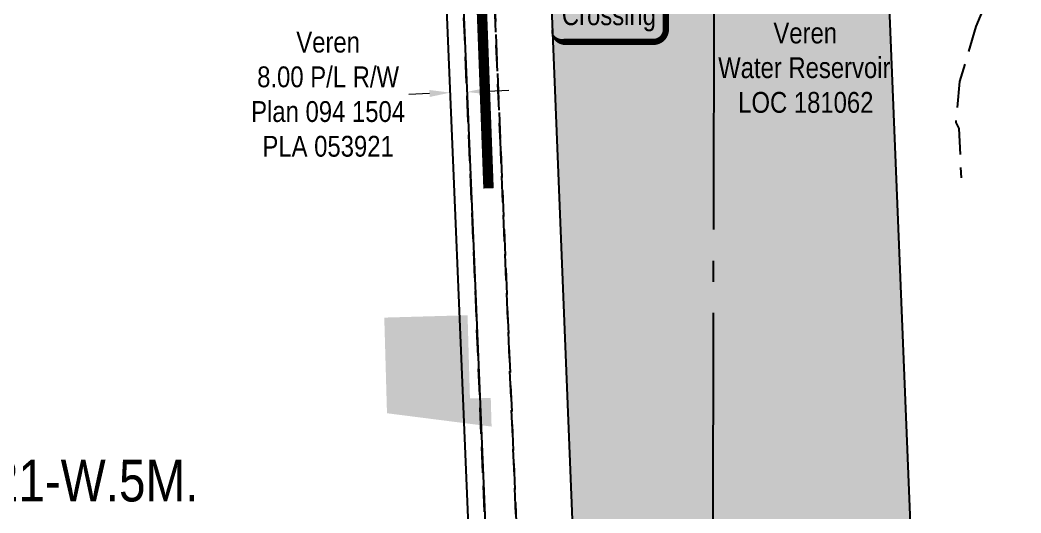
# Model space of a CAD drawing. Extents: x 454172 to 490274, y 6043290 to 6049925.
# Drawn here: x 489033.4 to 489514, y 6043940.6 to 6044177.4 of the extents above; entities that cross this region are included whole.
import ezdxf
from ezdxf.enums import TextEntityAlignment as Align

# ---------------------------------------------------------------- set-up
doc = ezdxf.new("R2010")
doc.units = 0
doc.header["$LTSCALE"] = 5
doc.header["$PDMODE"] = 35
doc.header["$PDSIZE"] = 5
for name, pattern in [('foc-ACCESSROAD', [3.75, 2.5, -1.25]), ('foc-QUARTERLINE', [33, 25, -3, 2, -3]), ('PHANTOM', [63.5, 31.75, -6.35, 6.35, -6.35, 6.35, -6.35])]:
    doc.linetypes.add(name, pattern=pattern)
doc.layers.get('Defpoints').update_dxf_attribs({"color": 9})
for name, color, linetype in [('AS-ROADS', 254, 'Continuous'), ('C-AR', 13, 'foc-ACCESSROAD'), ('C-RW', 13, 'Continuous'), ('C-SYMBOL', 7, 'Continuous'), ('C-WS', 13, 'foc-ACCESSROAD'), ('CG-NOTES', 7, 'Continuous'), ('L-QSEC', 8, 'foc-QUARTERLINE'), ('T-WATER', 160, 'Continuous'), ('T-WATER-H', 133, 'Continuous'), ('WETLAND - OPEN WATER', 140, 'PHANTOM')]:
    doc.layers.add(name, color=color, linetype=linetype)
doc.layers.add('C-RW-T', color=13, linetype='Continuous', lineweight=9)
doc.layers.add('C-WS-T', color=13, linetype='Continuous', lineweight=9)
doc.styles.add('175L', font='ARIALN.TTF', dxfattribs={"height": 20})
doc.styles.add('80', font='ARIALN.TTF', dxfattribs={"height": 10})
doc.styles.add('80CG', font='ARIALN.TTF', dxfattribs={"height": 10})
doc.styles.add('80L', font='ARIALN.TTF', dxfattribs={"height": 10})
doc.dimstyles.new('Compass 5 000', dxfattribs={"dimscale": 5, "dimtxt": 9, "dimasz": 2, "dimexe": 0.2, "dimexo": 0.0625, "dimgap": 0.5, "dimtad": 0, "dimtih": 1, "dimtoh": 1, "dimzin": 0, "dimdsep": 46, "dimtxsty": '80CG', "dimcen": 0.1, "dimse1": 1, "dimse2": 1, "dimclrd": 256, "dimclrt": 256, "dimaunit": 1, "dimadec": 4, "dimazin": 0, "dimtfac": 0.06, "dimtofl": 0, "dimtmove": 0, "dimatfit": 1, "dimfxl": 0.2, "dimtolj": 1, "dimtzin": 0, "dimlwd": -1, "dimarcsym": 0})

# ---------------------------------------------------------------- blocks, each defined once
blk = doc.blocks.new('*D236')
at = {"layer": 'C-RW-T', "transparency": 16777216}
for p, q in [((489258.02, 6044143.24), (489268.01, 6044143.66)), ((489230.04, 6044142.07), (489220.05, 6044141.66))]:
    blk.add_line(p, q, dxfattribs=at)
for points in [[(489229.97, 6044143.74), (489230.11, 6044140.41), (489240.03, 6044142.49)], [(489257.95, 6044144.91), (489258.08, 6044141.58), (489248.02, 6044142.83)]]:
    blk.add_solid(points, dxfattribs=at)
at = {"layer": 'Defpoints', "color": 0, "transparency": 16777216}
for p in [(489240.03, 6044142.49), (489246.15, 6043996.31), (489254.14, 6043996.64)]:
    blk.add_point(p, dxfattribs=at)
at = {"layer": 'C-RW-T', "transparency": 16777216, "insert": (489181.33, 6044141.66), "char_height": 10, "attachment_point": 5, "style": '80CG'}
blk.add_mtext('\\A1;Veren\\P8.00 P/L R/W\\PPlan 094 1504\\PPLA 053921', dxfattribs=at)
blk = doc.blocks.new('*U260')
h = blk.add_hatch(color=59)
edge = h.paths.add_edge_path()
edge.add_line((-21.5, -20), (21.5, -20))
edge.add_arc((21.5, -14), 6, 270, 360)
edge.add_line((27.5, -14), (27.5, 12.5))
edge.add_arc((21.5, 12.5), 6, 0, 90)
edge.add_line((21.5, 18.5), (-21.5, 18.5))
edge.add_arc((-21.5, 12.5), 6, 90, 180)
edge.add_line((-27.5, 12.5), (-27.5, -14))
edge.add_arc((-21.5, -14), 6, 180, 270)
at = {"color": 1, "flags": 128}
blk.add_lwpolyline([(-61.82, 47.61, 0, 7.5, 0), (0, 0, 0, 0, 0)], format="xyseb", dxfattribs=at)
blk.add_lwpolyline([(-21.5, -20, 3, 3, 0), (21.5, -20, 3, 3, 0.414214), (27.5, -14, 3, 3, 0), (27.5, 12.5, 3, 0, 0.414214), (21.5, 18.5, 0, 0, 0), (-21.5, 18.5, 0, 0, 0.414214), (-27.5, 12.5, 0, 0, 0), (-27.5, -14, 0, 3, 0.414214)], format="xyseb", close=True, dxfattribs=at)
at = {"color": 1, "style": '80'}
blk.add_attdef('ENTER_TEXT_001', (-35.99, -5), '', height=10, dxfattribs=at)

msp = doc.modelspace()

# ---------------------------------------------------------------- hatches: boundary and pattern name
at = {"layer": 'T-WATER-H'}
h = msp.add_hatch(color=256, dxfattribs=at)
h.dxf.hatch_style = 1
edge = h.paths.add_edge_path()
edge.add_line((489447.296, 6044210.097), (489290.201, 6044230.104))
edge.add_arc((489289.822, 6044227.128), 3, 82.74221, 182.31401)
edge.add_line((489286.825, 6044227.006), (489302.695, 6043834.255))
edge.add_arc((489305.693, 6043834.376), 3, 182.31401, 272.44817)
edge.add_line((489305.821, 6043831.379), (489461.838, 6043838.049))
edge.add_arc((489461.709, 6043841.046), 3, 272.44817, 362.31401)
edge.add_line((489464.707, 6043841.167), (489449.914, 6044207.242))
edge.add_arc((489446.917, 6044207.121), 3, 2.31401, 82.74221)
at = {"layer": 'WETLAND - OPEN WATER', "transparency": 33554495}
h = msp.add_hatch(color=256, dxfattribs=at)
h.dxf.hatch_style = 1
h.paths.add_polyline_path([(489248.281, 6044035.561), (489208.291, 6044034.424), (489209.597, 6043988.497, 0.0029951), (489212.565, 6043988.101), (489259.808, 6043982.085), (489259.416, 6043995.855), (489249.419, 6043995.571)])

# ---------------------------------------------------------------- linework, layer by layer
at = {"layer": 'AS-ROADS', "const_width": 4.997, "elevation": 0.441, "flags": 128}
msp.add_lwpolyline([(489253.758, 6044345.215), (489254.347, 6044288.477), (489251.636, 6044275.901), (489258.337, 6044096.511)], dxfattribs=at)
at = {"layer": 'C-AR', "flags": 128}
msp.add_lwpolyline([(489464.844, 6043439.698), (489364.892, 6043461.422), (489273.051, 6043481.378), (489261.158, 6043810.994), (489260.494, 6043829.41), (489256.833, 6043930.938), (489256.504, 6043939.574), (489245.558, 6044201.828), (489240.412, 6044324.91), (489240.146, 6044331.262), (489240.074, 6044333.022), (489265.086, 6044329.819), (489257.373, 6044322.738), (489255.566, 6044321.068), (489260.558, 6044201.808), (489264.179, 6044115.333), (489271.517, 6043940.031), (489276.153, 6043811.449), (489277.076, 6043786.009), (489287.692, 6043493.48), (489364.927, 6043476.715), (489464.878, 6043455.02)], dxfattribs=at)
at = {"layer": 'C-RW'}
msp.add_lwpolyline([(489260.494, 6043829.41), (489252.501, 6043829.136), (489248.839, 6043930.646), (489237.478, 6044201.839), (489232.357, 6044324.082), (489154.206, 6044332.217), (489154.594, 6044337.45), (489155.067, 6044340.171), (489240.146, 6044331.262), (489240.412, 6044324.91), (489245.558, 6044201.828), (489256.504, 6043939.574), (489256.833, 6043930.938), (489260.494, 6043829.41)], close=True, dxfattribs=at)
at = {"layer": 'C-WS'}
msp.add_lwpolyline([(489271.517, 6043940.031), (489264.179, 6044115.333), (489260.558, 6044201.808), (489255.566, 6044321.068), (489257.373, 6044322.738), (489356.282, 6044310.163), (489356.901, 6044294.957), (489358.345, 6044259.43), (489366.695, 6044258.366), (489408.662, 6044253.022), (489407.218, 6044288.547), (489421.103, 6044286.778), (489440.943, 6044284.251), (489473.517, 6044280.102), (489513.956, 6044292.307), (489510.609, 6044218.83), (489503.486, 6044201.458), (489492.31, 6044174.21), (489484.483, 6044147.77), (489482.62, 6044128.11), (489484.155, 6044125.185), (489485.168, 6044101.495)], dxfattribs=at)
at = {"layer": 'L-QSEC'}
msp.add_line((489366.566, 6044201.667), (489364.816, 6043427.52), dxfattribs=at)
at = {"layer": 'T-WATER', "flags": 128}
msp.add_lwpolyline([(489447.296, 6044210.097), (489290.201, 6044230.104, 0.464035), (489286.825, 6044227.006), (489302.695, 6043834.255, 0.4148996), (489305.821, 6043831.379), (489461.838, 6043838.049, 0.4135279), (489464.707, 6043841.167), (489449.914, 6044207.242, 0.3660876)], format="xyb", close=True, dxfattribs=at)

# ---------------------------------------------------------------- block references
at = {"layer": 'CG-NOTES'}
ref = msp.add_blockref('*U260', (489316.016, 6044186.829), dxfattribs=dict(at, xscale=0.9989510452182876, yscale=0.9989510452182876, zscale=0.9989510452182876))
ref.add_attrib('ENTER_TEXT_001', 'Road', (489302.32, 6044191.716), dxfattribs={"layer": '0', "color": 1, "height": 9.9895, "style": '80'})
ref.add_attrib('ENTER_TEXT_002', 'Crossing', (489293.563, 6044174.89), dxfattribs={"layer": '0', "color": 1, "height": 9.9895, "style": '80'})

# ---------------------------------------------------------------- texts
at = {"layer": 'C-SYMBOL', "color": 3, "style": '175L'}
msp.add_text('Theor. N.W.1/4 Sec. 18-64-21-W.5M.', height=19.98958, dxfattribs=at).set_placement((488929.499, 6043940.127), align=Align.BOTTOM_CENTER)
at = {"layer": 'C-WS-T', "insert": (489368.45, 6044176.128), "char_height": 9.99479, "attachment_point": 1, "style": '80L'}
msp.add_mtext_dynamic_manual_height_columns('\\pi26.657;Veren\\P\\pi0.15;Water Reservoir\\P\\pi9.7494;LOC 181062', width=83.00587, gutter_width=50, heights=[0], dxfattribs=at)

# ---------------------------------------------------------------- dimensions: what is measured, and where the dimension line sits
at = {"layer": 'C-RW-T'}
dim = msp.add_linear_dim(base=(489240.033, 6044142.491), p1=(489254.136, 6043996.643), p2=(489246.145, 6043996.309), angle=182.39422, text='Veren\\P8.00 P/L R/W\\PPlan 094 1504\\PPLA 053921', dimstyle='Compass 5 000', dxfattribs=at)
dim.commit()
dim.dimension.update_dxf_attribs({"geometry": '*D236', "text_midpoint": (489181.326, 6044141.656), "dimtype": 161})

doc.saveas('drawing.dxf')
